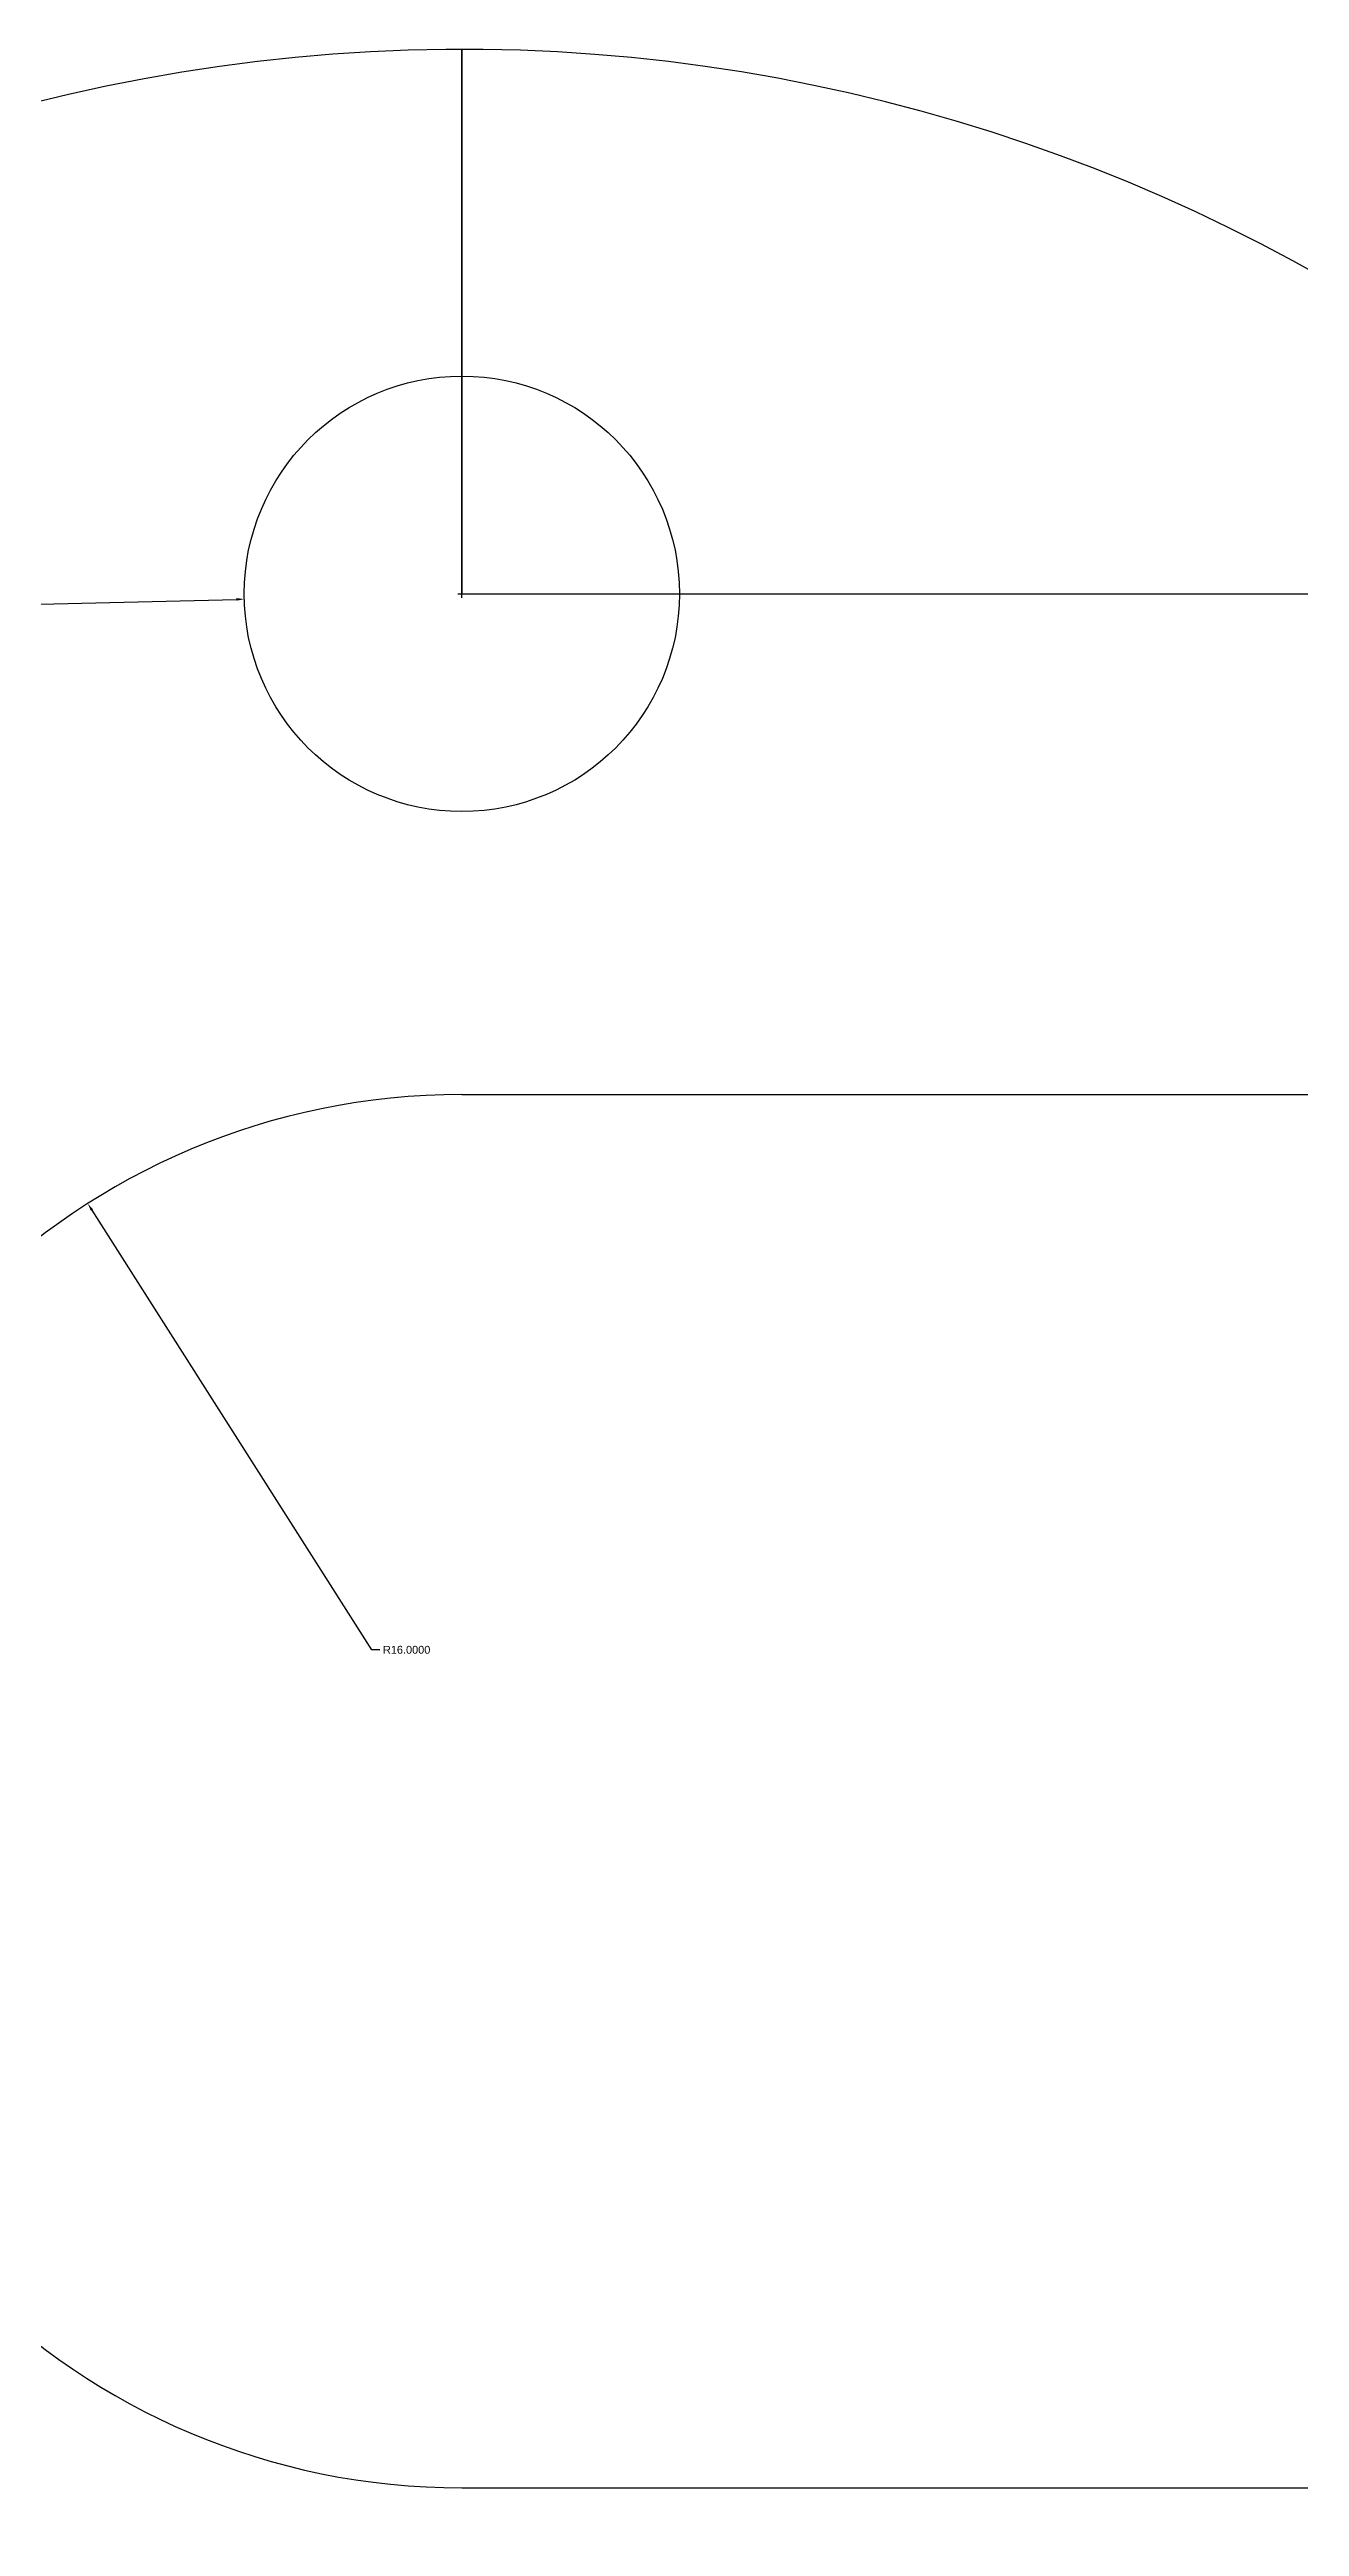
# Model space of a CAD drawing. Header units: inches. Extents: x 34 to 355, y -38 to 174.
# Drawn here: x 287.8 to 316.6, y -4.3 to 52.6 of the extents above; entities that cross this region are included whole.
import ezdxf

# ---------------------------------------------------------------- set-up
doc = ezdxf.new("R2010")
doc.units = ezdxf.units.IN
doc.header["$MEASUREMENT"] = 0
doc.layers.get('Defpoints').update_dxf_attribs({"color": 10})
doc.styles.get("Standard").update_dxf_attribs({"font": 'arial.ttf'})
doc.dimstyles.get("Standard").update_dxf_attribs({"dimtxt": 0.18, "dimasz": 0.18, "dimexe": 0.18, "dimexo": 0.0625, "dimgap": 0.09, "dimtad": 0, "dimtih": 1, "dimtoh": 1, "dimdec": 4, "dimzin": 0, "dimdsep": 46, "dimtxsty": 'Standard', "dimcen": 0.09, "dimadec": 0, "dimazin": 0, "dimtfac": 1, "dimtdec": 4, "dimtofl": 0, "dimtmove": 0, "dimatfit": 3, "dimfxl": 1, "dimtolj": 1, "dimtzin": 0, "dimarcsym": 0})

# ---------------------------------------------------------------- blocks, each defined once
blk = doc.blocks.new('*D21')
at = {"color": 0, "lineweight": -2, "transparency": 16777216}
for p, q in [((295.241, 15.827), (288.811, 25.924)), ((295.421, 15.827), (295.241, 15.827))]:
    blk.add_line(p, q, dxfattribs=at)
at = {"color": 0, "transparency": 16777216}
blk.add_solid([(288.836, 25.94), (288.785, 25.907), (288.714, 26.075)], dxfattribs=at)
at = {"layer": 'Defpoints', "color": 0, "transparency": 16777216}
for p in [(288.714, 26.075), (297.309, 12.58)]:
    blk.add_point(p, dxfattribs=at)
at = {"color": 0, "transparency": 16777216, "insert": (296.04, 15.827), "char_height": 0.18, "attachment_point": 5}
blk.add_mtext('\\A1;R16.0000', dxfattribs=at)
blk = doc.blocks.new('*D22')
at = {"color": 0, "lineweight": -2, "transparency": 16777216}
for p, q in [((285.873, 39.798), (292.13, 39.952)), ((297.219, 40.08), (297.399, 40.08)), ((297.309, 39.99), (297.309, 40.17))]:
    blk.add_line(p, q, dxfattribs=at)
at = {"color": 0, "transparency": 16777216}
blk.add_solid([(292.13, 39.982), (292.131, 39.922), (292.31, 39.957)], dxfattribs=at)
at = {"layer": 'Defpoints', "color": 0, "transparency": 16777216}
for p in [(292.31, 39.957), (297.309, 40.08)]:
    blk.add_point(p, dxfattribs=at)
at = {"color": 0, "transparency": 16777216, "insert": (285.324, 39.798), "char_height": 0.18, "attachment_point": 5}
blk.add_mtext('\\A1;R5.0000', dxfattribs=at)

msp = doc.modelspace()

# ---------------------------------------------------------------- linework, layer by layer
for p, q in [((297.30878, 40.07991), (297.30878, 52.57991)), ((297.30878, 52.57991), (297.30878, 40.07991)), ((297.30878, 52.57991), (297.30878, 40.07991)), ((297.30878, 40.07991), (341.84962, 40.07991)), ((297.30878, 28.57991), (333.96938, 28.57991)), ((297.30878, -3.42009), (333.96938, -3.42009))]:
    msp.add_line(p, q)
msp.add_circle((297.30878, 40.07991), 5)
for radius, start, end in [(40, 23.578178, 336.421822), (16, 90, 270)]:
    msp.add_arc((297.30878, 12.57991), radius, start, end)

# ---------------------------------------------------------------- dimensions: what is measured, and where the dimension line sits
at = {"color": 18, "true_color": 0x000000}
for center, mpoint, picture, middle in [((297.30878, 40.07991), (292.31029, 39.95685), '*D22', (285.87311, 39.79837)), ((297.30878, 12.57991), (288.7139, 26.0754), '*D21', (296.04035, 15.82674))]:
    dim = msp.add_radius_dim(center=center, mpoint=mpoint, dimstyle='Standard', dxfattribs=at)
    dim.commit()
    dim.dimension.update_dxf_attribs({"geometry": picture, "text_midpoint": middle, "dimtype": 164})

doc.saveas('drawing.dxf')
